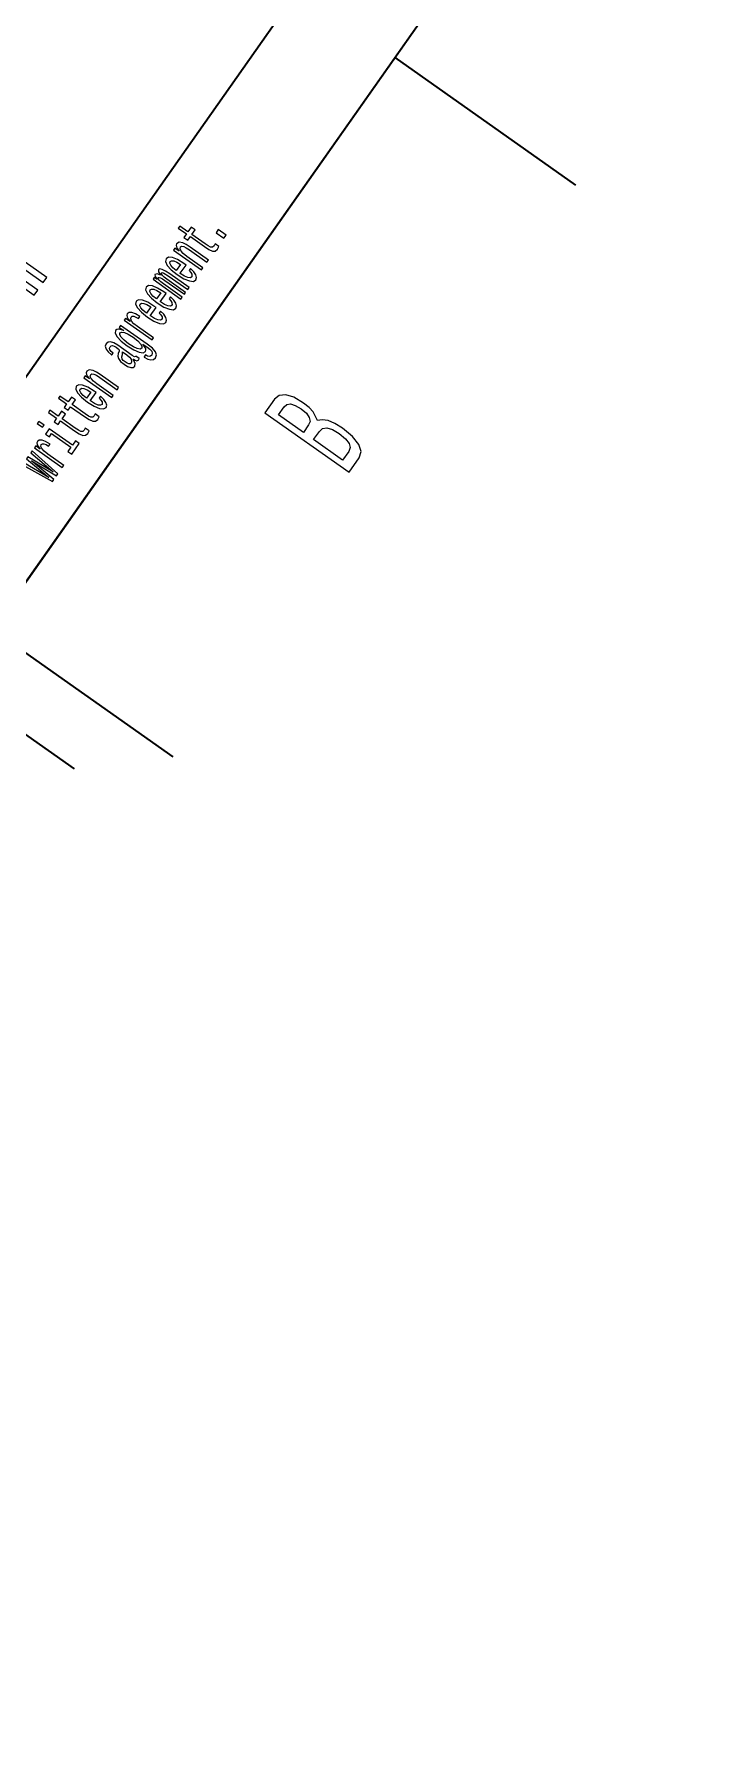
# Model space of a CAD drawing. Extents: x -102847 to 46781, y 197 to 139301.
# Drawn here: x 32299 to 42201, y 36556 to 61133 of the extents above; entities that cross this region are included whole.
import ezdxf

# ---------------------------------------------------------------- set-up
doc = ezdxf.new("R2010")
doc.units = 0

# ---------------------------------------------------------------- blocks, each defined once
blk = doc.blocks.new('Eletronics Cover 2 Upper')
at = {"color": 7, "lineweight": 35}
for p, q in [((220, 14), (385, 14)), ((10, 10), (410, 10)), ((220, 10), (410, 10))]:
    blk.add_line(p, q, dxfattribs=at)
at = {"color": 7, "lineweight": 35, "ltscale": 0.125}
blk.add_line((310, 10), (310, 5), dxfattribs=at)
at = {"color": 7, "lineweight": 35, "ltscale": 0.1875}
for p, q in [((315, 10), (315, 2.5)), ((367.5, 10), (367.5, 2.5))]:
    blk.add_line(p, q, dxfattribs=at)
at = {"color": 7, "lineweight": 13}
for points in [[(337.340057, 17.533142), (337.340057, 15.36023), (337.778107, 15.36023), (337.778107, 17.429394)], [(338.492798, 17.533142), (338.492798, 15.36023), (338.959656, 15.36023), (338.959656, 17.498558)]]:
    blk.add_lwpolyline(points, dxfattribs=at)
for points in [[(329.786804, 12.766211), (329.585785, 12.766211), (329.585785, 12.550073), (329.786804, 12.550073)], [(326.871094, 11.214337), (327.044006, 12.199928), (327.216919, 11.214337), (327.398468, 11.214337), (327.683777, 12.375), (327.500061, 12.375), (327.307678, 11.389409), (327.136932, 12.375), (326.948883, 12.375), (326.778137, 11.389409), (326.585785, 12.375), (326.404236, 12.375), (326.689514, 11.214337)], [(327.969055, 11.214337), (328.159271, 11.214337), (328.159271, 11.877882), (328.178711, 12.037825), (328.237091, 12.152378), (328.332184, 12.221542), (328.459717, 12.245317), (328.55481, 12.230187), (328.626129, 12.18696), (328.669373, 12.113473), (328.684479, 12.01405), (328.876831, 12.01405), (328.850922, 12.189121), (328.779602, 12.314482), (328.660706, 12.39013), (328.498596, 12.416066), (328.388367, 12.398775), (328.293274, 12.355548), (328.208984, 12.282061), (328.141968, 12.182637), (328.141968, 12.375), (327.969055, 12.375)], [(329.780304, 11.37428), (329.780304, 12.336096), (329.29184, 12.336096), (329.29184, 12.173991), (329.590118, 12.173991), (329.590118, 11.37428), (329.20105, 11.37428), (329.20105, 11.214337), (330.173676, 11.214337), (330.173676, 11.37428)], [(330.755096, 12.173991), (330.755096, 11.59258), (330.768066, 11.404539), (330.828583, 11.274856), (330.949615, 11.199207), (331.154968, 11.173271), (331.37973, 11.184078), (331.37973, 11.348343), (331.215454, 11.335375), (331.066345, 11.352666), (330.986359, 11.4067), (330.951782, 11.497478), (330.945313, 11.625), (330.945313, 12.173991), (331.37973, 12.173991), (331.37973, 12.336096), (330.945313, 12.336096), (330.945313, 12.675432), (330.755096, 12.675432), (330.755096, 12.336096), (330.426575, 12.336096), (330.426575, 12.173991)], [(332.056244, 12.173991), (332.056244, 11.59258), (332.069214, 11.404539), (332.12973, 11.274856), (332.250793, 11.199207), (332.456116, 11.173271), (332.680908, 11.184078), (332.680908, 11.348343), (332.516632, 11.335375), (332.367493, 11.352666), (332.287537, 11.4067), (332.25293, 11.497478), (332.24646, 11.625), (332.24646, 12.173991), (332.680908, 12.173991), (332.680908, 12.336096), (332.24646, 12.336096), (332.24646, 12.675432), (332.056244, 12.675432), (332.056244, 12.336096), (331.727722, 12.336096), (331.727722, 12.173991)], [(333.268799, 11.739553), (334.029602, 11.739553), (334.031769, 11.82817), (333.997192, 12.076729), (333.902069, 12.262609), (333.750793, 12.375), (333.549774, 12.416066), (333.353088, 12.372839), (333.201782, 12.251801), (333.104523, 12.055116), (333.069946, 11.79575), (333.102356, 11.5299), (333.199615, 11.335375), (333.348755, 11.214337), (333.543274, 11.173271), (333.711884, 11.201369), (333.85022, 11.274856), (333.951782, 11.391571), (334.010132, 11.547191), (333.822113, 11.547191), (333.783203, 11.460735), (333.72699, 11.395893), (333.567078, 11.34402), (333.443848, 11.367796), (333.350922, 11.443444), (333.290405, 11.566643), (333.268799, 11.733069)], [(333.268799, 11.899496), (333.292572, 12.048632), (333.350922, 12.158862), (333.439545, 12.225864), (333.556244, 12.24964), (333.670807, 12.225864), (333.75943, 12.158862), (333.813477, 12.048632), (333.832916, 11.899496)], [(334.403503, 11.214337), (334.593719, 11.214337), (334.593719, 11.884366), (334.613159, 12.037825), (334.675842, 12.150216), (334.773132, 12.21938), (334.902802, 12.245317), (335.006531, 12.223703), (335.071381, 12.165346), (335.103821, 12.068084), (335.114624, 11.938401), (335.114624, 11.214337), (335.30481, 11.214337), (335.30481, 11.977305), (335.296173, 12.130764), (335.257263, 12.258286), (335.129761, 12.375), (334.930908, 12.416066), (334.820679, 12.400937), (334.727722, 12.359871), (334.647766, 12.290707), (334.585083, 12.197767), (334.585083, 12.375), (334.403503, 12.375)], [(337.695313, 11.365634), (337.695313, 11.35915), (337.706116, 11.285663), (337.738525, 11.233789), (337.874695, 11.192723), (337.980621, 11.210014), (337.980621, 11.356989), (337.935242, 11.350505), (337.874695, 11.378602), (337.863892, 11.465057), (337.863892, 12.065923), (337.837952, 12.21938), (337.762329, 12.32745), (337.630463, 12.392291), (337.44458, 12.416066), (337.263031, 12.39013), (337.129028, 12.316643), (337.044739, 12.202089), (337.016632, 12.050793), (337.016632, 12.037825), (337.187378, 12.037825), (337.202515, 12.128603), (337.250061, 12.193444), (337.327881, 12.232349), (337.43811, 12.247478), (337.544006, 12.236671), (337.619659, 12.204251), (337.665039, 12.148055), (337.680176, 12.070245), (337.671539, 11.979467), (337.636963, 11.934078), (337.550507, 11.912464), (337.388397, 11.895173), (337.202515, 11.856268), (337.070679, 11.787104), (336.992859, 11.679035), (336.969086, 11.519093), (336.990692, 11.376441), (337.057709, 11.270534), (337.165771, 11.20353), (337.314911, 11.179755), (337.51593, 11.225144)], [(339.210449, 11.266211), (339.210449, 12.375), (339.02887, 12.375), (339.02887, 12.18696), (338.879761, 12.357709), (338.788971, 12.400937), (338.687378, 12.416066), (338.503662, 12.372839), (338.361023, 12.251801), (338.268066, 12.057277), (338.235657, 11.79575), (338.268066, 11.532061), (338.361023, 11.337536), (338.503662, 11.214337), (338.687378, 11.173271), (338.791138, 11.188401), (338.877594, 11.227305), (339.02887, 11.391571), (339.02887, 11.227305), (339.011597, 11.097623), (338.96405, 11.004683), (338.87326, 10.950648), (338.737091, 10.931196), (338.618225, 10.944164), (338.533936, 10.976585), (338.484222, 11.032782), (338.469086, 11.10843), (338.28537, 11.10843), (338.28537, 11.099784), (338.313477, 10.961455), (338.399933, 10.857709), (338.538269, 10.790707), (338.726288, 10.766931), (338.95108, 10.799352), (339.10022, 10.89013), (339.184509, 11.047911)], [(338.432343, 11.79575), (338.451782, 11.988112), (338.510162, 12.130764), (338.600922, 12.215057), (338.721985, 12.245317), (338.849487, 12.215057), (338.94458, 12.130764), (339.00293, 11.988112), (339.024567, 11.79575), (339.00293, 11.599064), (338.94458, 11.458573), (338.849487, 11.372118), (338.721985, 11.34402), (338.600922, 11.372118), (338.510162, 11.458573), (338.451782, 11.601225)], [(339.679474, 11.214337), (339.869659, 11.214337), (339.869659, 11.877882), (339.889099, 12.037825), (339.947479, 12.152378), (340.042572, 12.221542), (340.170105, 12.245317), (340.265198, 12.230187), (340.336517, 12.18696), (340.379761, 12.113473), (340.394897, 12.01405), (340.58725, 12.01405), (340.56131, 12.189121), (340.48999, 12.314482), (340.371094, 12.39013), (340.208984, 12.416066), (340.098755, 12.398775), (340.003662, 12.355548), (339.919373, 12.282061), (339.852356, 12.182637), (339.852356, 12.375), (339.679474, 12.375)], [(341.075714, 11.739553), (341.836517, 11.739553), (341.838684, 11.82817), (341.804108, 12.076729), (341.709015, 12.262609), (341.557709, 12.375), (341.356689, 12.416066), (341.160004, 12.372839), (341.008728, 12.251801), (340.911438, 12.055116), (340.876862, 11.79575), (340.909302, 11.5299), (341.006561, 11.335375), (341.155701, 11.214337), (341.35022, 11.173271), (341.518799, 11.201369), (341.657135, 11.274856), (341.758728, 11.391571), (341.817078, 11.547191), (341.629028, 11.547191), (341.590118, 11.460735), (341.533936, 11.395893), (341.373993, 11.34402), (341.250793, 11.367796), (341.157837, 11.443444), (341.097351, 11.566643), (341.075714, 11.733069)], [(341.075714, 11.899496), (341.099487, 12.048632), (341.157837, 12.158862), (341.24646, 12.225864), (341.36319, 12.24964), (341.477722, 12.225864), (341.566345, 12.158862), (341.620392, 12.048632), (341.639832, 11.899496)], [(342.376892, 11.739553), (343.137695, 11.739553), (343.139832, 11.82817), (343.105255, 12.076729), (343.010162, 12.262609), (342.858856, 12.375), (342.657837, 12.416066), (342.461182, 12.372839), (342.309875, 12.251801), (342.212616, 12.055116), (342.17804, 11.79575), (342.210449, 11.5299), (342.307709, 11.335375), (342.456848, 11.214337), (342.651367, 11.173271), (342.819946, 11.201369), (342.958282, 11.274856), (343.059875, 11.391571), (343.118225, 11.547191), (342.930176, 11.547191), (342.891296, 11.460735), (342.835083, 11.395893), (342.67514, 11.34402), (342.551941, 11.367796), (342.459015, 11.443444), (342.398499, 11.566643), (342.376892, 11.733069)], [(342.376892, 11.899496), (342.400635, 12.048632), (342.459015, 12.158862), (342.547607, 12.225864), (342.664337, 12.24964), (342.7789, 12.225864), (342.867493, 12.158862), (342.921539, 12.048632), (342.940979, 11.899496)], [(343.435974, 11.214337), (343.611023, 11.214337), (343.611023, 11.990274), (343.621826, 12.106989), (343.654236, 12.191282), (343.703979, 12.240994), (343.768799, 12.260447), (343.820679, 12.243155), (343.855255, 12.199928), (343.872559, 12.126441), (343.879028, 12.029179), (343.879028, 11.214337), (344.043304, 11.214337), (344.043304, 11.990274), (344.054108, 12.104827), (344.086548, 12.189121), (344.138397, 12.240994), (344.203247, 12.260447), (344.255127, 12.243155), (344.289703, 12.199928), (344.31131, 12.029179), (344.31131, 11.214337), (344.486389, 11.214337), (344.486389, 12.016211), (344.475586, 12.182637), (344.44101, 12.310159), (344.371826, 12.387968), (344.25946, 12.416066), (344.127594, 12.372839), (344.026001, 12.247478), (343.946045, 12.370678), (343.812042, 12.416066), (343.688843, 12.372839), (343.604553, 12.251801), (343.604553, 12.375), (343.435974, 12.375)], [(344.979187, 11.739553), (345.73999, 11.739553), (345.742157, 11.82817), (345.707581, 12.076729), (345.612488, 12.262609), (345.461182, 12.375), (345.260162, 12.416066), (345.063477, 12.372839), (344.91217, 12.251801), (344.814911, 12.055116), (344.780334, 11.79575), (344.812744, 11.5299), (344.910034, 11.335375), (345.059143, 11.214337), (345.253662, 11.173271), (345.422272, 11.201369), (345.560608, 11.274856), (345.66217, 11.391571), (345.720551, 11.547191), (345.532501, 11.547191), (345.493591, 11.460735), (345.437408, 11.395893), (345.277466, 11.34402), (345.154266, 11.367796), (345.06131, 11.443444), (345.000793, 11.566643), (344.979187, 11.733069)], [(344.979187, 11.899496), (345.00296, 12.048632), (345.06131, 12.158862), (345.149933, 12.225864), (345.266663, 12.24964), (345.381195, 12.225864), (345.469818, 12.158862), (345.523865, 12.048632), (345.543304, 11.899496)], [(346.113922, 11.214337), (346.304108, 11.214337), (346.304108, 11.884366), (346.323578, 12.037825), (346.38623, 12.150216), (346.483521, 12.21938), (346.61319, 12.245317), (346.716949, 12.223703), (346.781799, 12.165346), (346.814209, 12.068084), (346.825012, 11.938401), (346.825012, 11.214337), (347.015198, 11.214337), (347.015198, 11.977305), (347.006561, 12.130764), (346.967651, 12.258286), (346.840149, 12.375), (346.641296, 12.416066), (346.531067, 12.400937), (346.43811, 12.359871), (346.358154, 12.290707), (346.295471, 12.197767), (346.295471, 12.375), (346.113922, 12.375)], [(347.670105, 12.173991), (347.670105, 11.59258), (347.683075, 11.404539), (347.743591, 11.274856), (347.864624, 11.199207), (348.069977, 11.173271), (348.294739, 11.184078), (348.294739, 11.348343), (348.130493, 11.335375), (347.981354, 11.352666), (347.901367, 11.4067), (347.866791, 11.497478), (347.860321, 11.625), (347.860321, 12.173991), (348.294739, 12.173991), (348.294739, 12.336096), (347.860321, 12.336096), (347.860321, 12.675432), (347.670105, 12.675432), (347.670105, 12.336096), (347.341583, 12.336096), (347.341583, 12.173991)], [(337.673706, 11.620677), (337.647766, 11.508286), (337.578613, 11.42183), (337.474854, 11.365634), (337.347321, 11.346182), (337.265198, 11.356989), (337.206848, 11.391571), (337.170105, 11.452089), (337.159302, 11.536384), (337.167938, 11.612032), (337.202515, 11.666066), (337.340851, 11.726585), (337.51593, 11.752522), (337.673706, 11.804395)], [(349.014496, 11.214337), (349.312744, 11.214337), (349.312744, 11.536384), (349.014496, 11.536384)], [(341.880402, 5.057997), (342.233429, 5.350504), (342.324219, 5.54719), (342.354462, 5.789265), (342.28891, 6.167507), (342.092224, 6.439841), (341.774506, 6.606268), (341.330688, 6.666787), (340.085022, 6.666787), (340.085022, 3.166787), (341.401306, 3.166787), (341.870331, 3.237392), (342.218292, 3.444164), (342.43515, 3.771974), (342.510803, 4.215778), (342.465424, 4.513329), (342.344391, 4.760447), (342.147705, 4.942003)], [(341.234863, 5.214337), (340.549011, 5.214337), (340.549011, 6.248199), (341.275208, 6.248199), (341.547546, 6.217939), (341.739197, 6.127161), (341.855194, 5.970821), (341.895538, 5.738832), (341.850159, 5.506845), (341.729126, 5.345461), (341.522339, 5.244596)], [(341.345825, 3.585375), (340.549011, 3.585375), (340.549011, 4.790706), (341.300446, 4.790706), (341.618164, 4.755404), (341.845093, 4.649496), (341.981262, 4.467939), (342.026672, 4.205691), (341.981262, 3.928314), (341.855194, 3.736671), (341.643372, 3.620677)]]:
    blk.add_lwpolyline(points, close=True, dxfattribs=at)

msp = doc.modelspace()

# ---------------------------------------------------------------- block references
at = {"xscale": 191.9987919355817, "yscale": 424.9905550316047, "zscale": 191.9987919355817, "rotation": 54.82461164943881}
msp.add_blockref('Eletronics Cover 2 Upper', (326.41, 672.259), dxfattribs=at)

doc.saveas('drawing.dxf')
